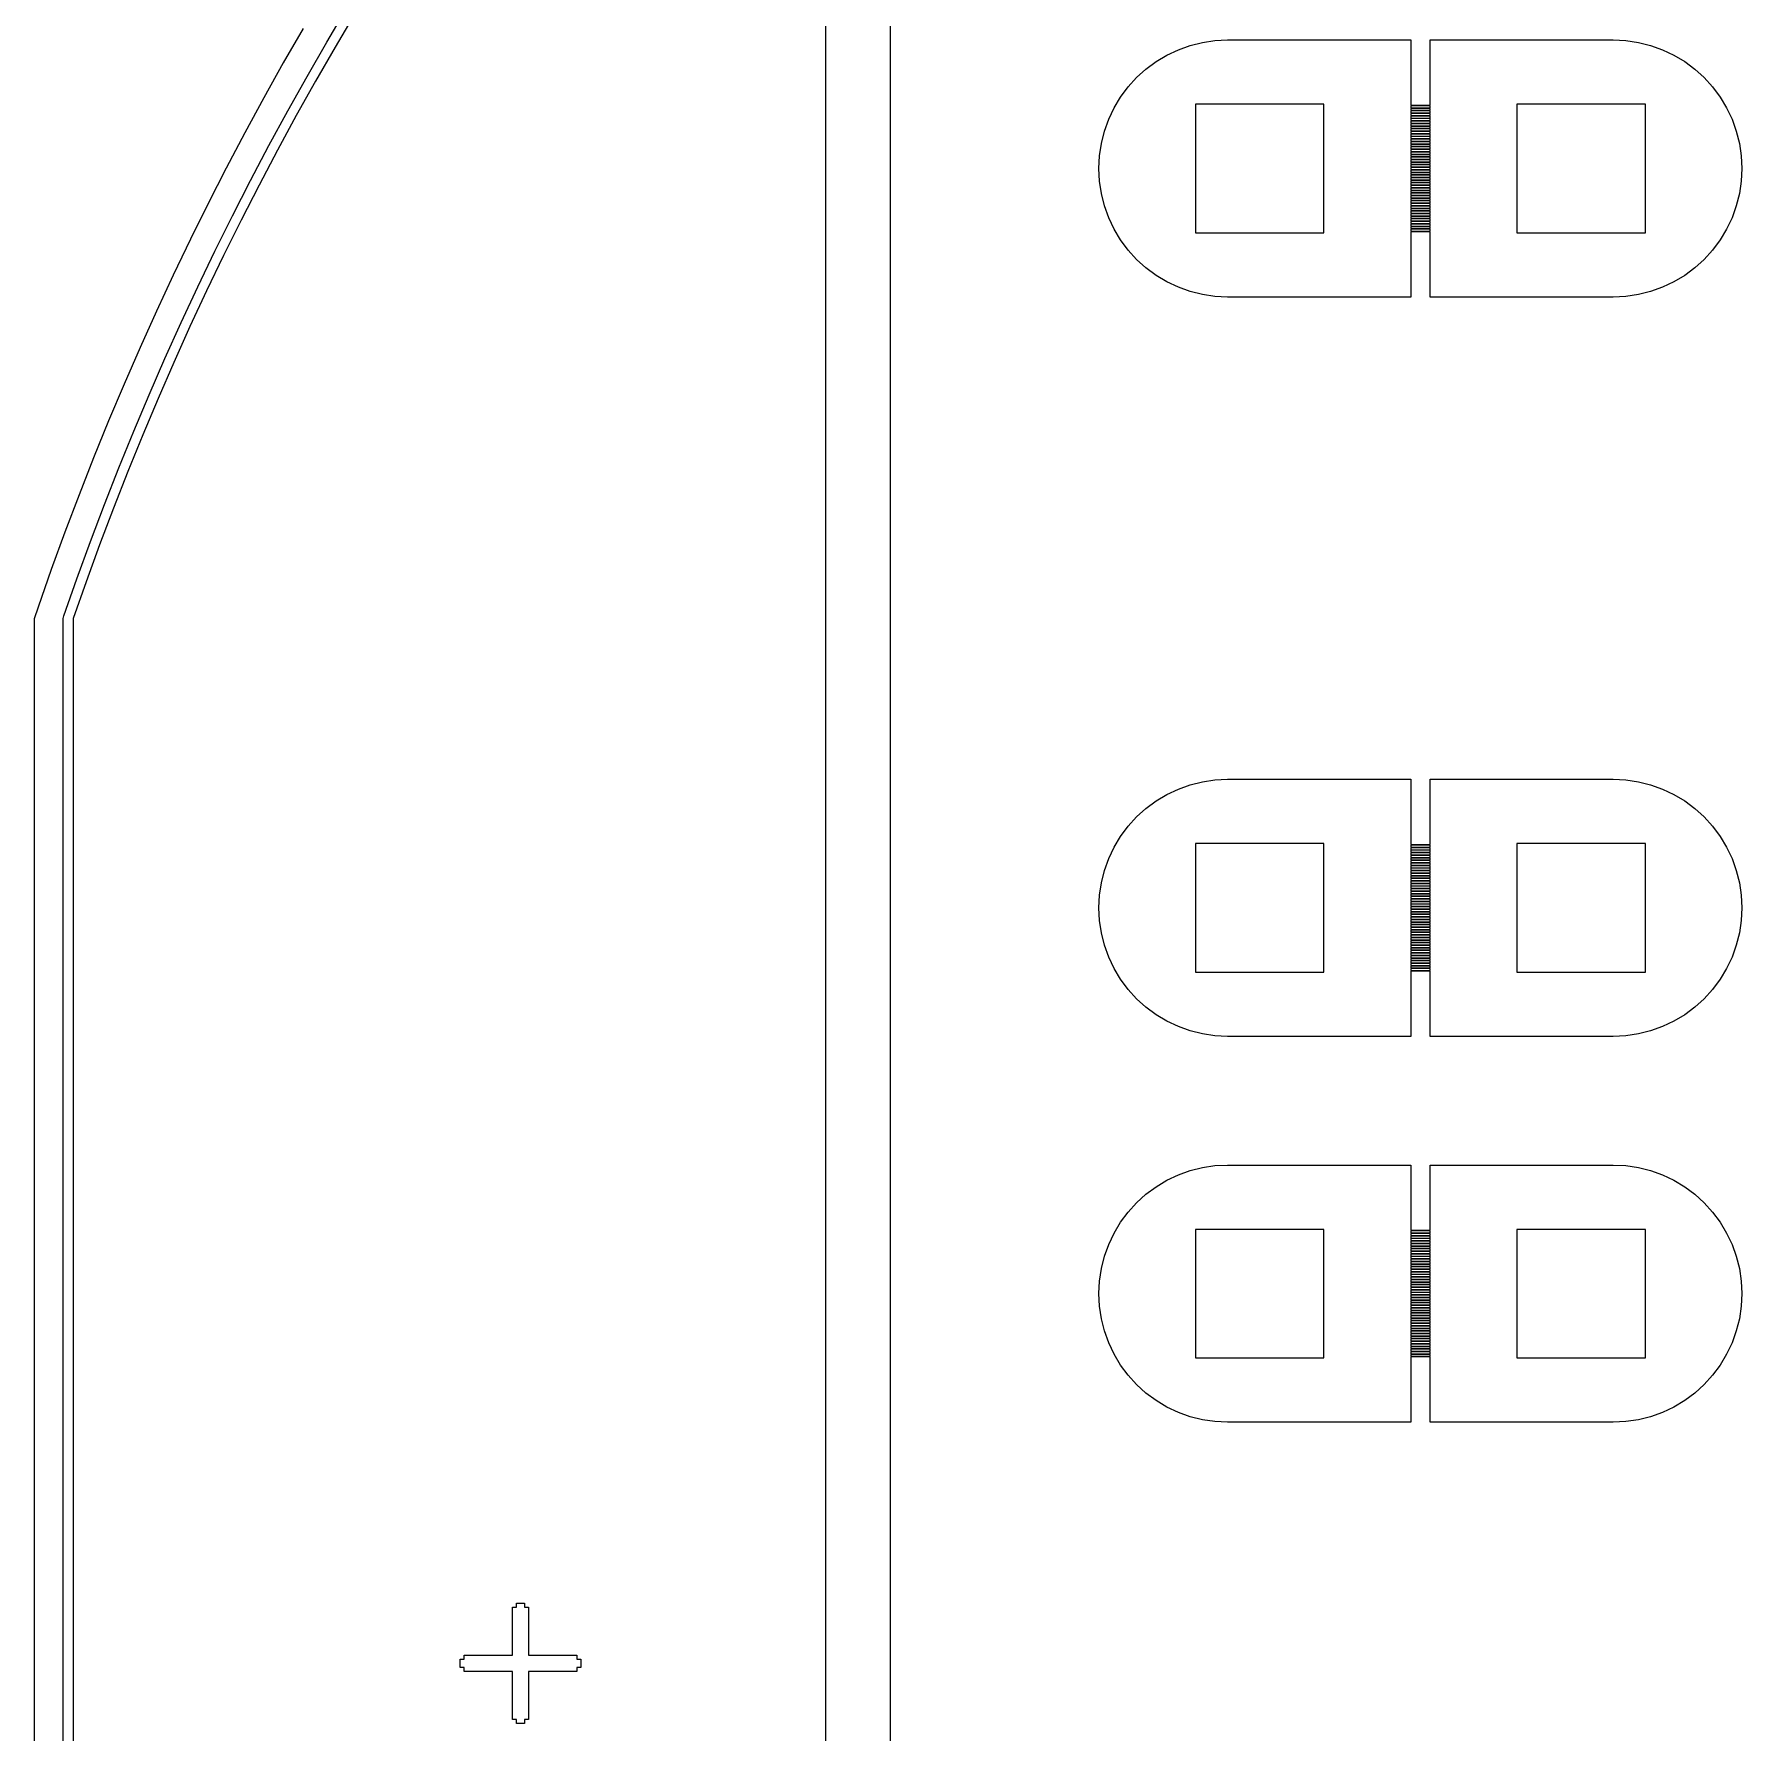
# Model space of a CAD drawing. Extents: x -16 to 83, y -18 to 83.
# Drawn here: x -15.56 to 11, y 31.17 to 57.59 of the extents above; entities that cross this region are included whole.
import ezdxf

# ---------------------------------------------------------------- set-up
doc = ezdxf.new("R2010")
doc.units = 0

msp = doc.modelspace()

# ---------------------------------------------------------------- linework, layer by layer
for p, q in [((-3.25, -2.75), (-3.25, 67.25)), ((-2.25, 66.75), (-2.25, -2.25)), ((-11.0134, 57.4647), (-10.7008, 57.9937)), ((-10.5721, 57.9166), (-10.8838, 57.3891)), ((-11.3806, 57.6787), (-11.6894, 57.1414)), ((-11.3196, 56.9319), (-11.0134, 57.4647)), ((-10.8838, 57.3891), (-11.1891, 56.8579)), ((2.23463, 57.3477), (2.41943, 57.4139)), ((2.41943, 57.4139), (2.60983, 57.4616)), ((2.60983, 57.4616), (2.80397, 57.4904)), ((2.80397, 57.4904), (3, 57.5)), ((3, 57.5), (5.85001, 57.5)), ((5.85001, 57.5), (5.85001, 56.485)), ((6.14999, 56.485), (6.14999, 57.5)), ((6.14999, 57.5), (9, 57.5)), ((9, 57.5), (9.19603, 57.4904)), ((9.19603, 57.4904), (9.39017, 57.4616)), ((9.39017, 57.4616), (9.58057, 57.4139)), ((9.58057, 57.4139), (9.76537, 57.3477)), ((-11.6894, 57.1414), (-11.9915, 56.6003)), ((1.73122, 57.046), (1.88887, 57.1629)), ((1.88887, 57.1629), (2.05722, 57.2638)), ((2.05722, 57.2638), (2.23463, 57.3477)), ((9.76537, 57.3477), (9.94278, 57.2638)), ((9.94278, 57.2638), (10.1111, 57.1629)), ((10.1111, 57.1629), (10.2688, 57.046)), ((-11.6192, 56.3953), (-11.3196, 56.9319)), ((-11.1891, 56.8579), (-11.4878, 56.323)), ((1.45398, 56.7688), (1.5858, 56.9142)), ((1.5858, 56.9142), (1.73122, 57.046)), ((10.2688, 57.046), (10.4142, 56.9142)), ((10.4142, 56.9142), (10.546, 56.7688)), ((-11.9915, 56.6003), (-12.287, 56.0555)), ((1.23616, 56.4428), (1.33707, 56.6111)), ((1.33707, 56.6111), (1.45398, 56.7688)), ((10.546, 56.7688), (10.6629, 56.6111)), ((10.6629, 56.6111), (10.7638, 56.4428)), ((-11.9122, 55.8552), (-11.6192, 56.3953)), ((-11.4878, 56.323), (-11.7799, 55.7845)), ((1.15225, 56.2654), (1.23616, 56.4428)), ((4.5, 56.5), (2.5, 56.5)), ((2.5, 56.5), (2.5, 54.5)), ((4.5, 54.5), (4.5, 56.5)), ((5.85001, 56.485), (6.14999, 56.485)), ((6.14999, 56.475), (5.85001, 56.475)), ((5.85001, 56.475), (5.85001, 56.445)), ((5.85001, 56.445), (6.14999, 56.445)), ((6.14999, 56.435), (5.85001, 56.435)), ((5.85001, 56.435), (5.85001, 56.405)), ((5.85001, 56.405), (6.14999, 56.405)), ((6.14999, 56.395), (5.85001, 56.395)), ((5.85001, 56.395), (5.85001, 56.365)), ((5.85001, 56.365), (6.14999, 56.365)), ((6.14999, 56.355), (5.85001, 56.355)), ((5.85001, 56.355), (5.85001, 56.325)), ((5.85001, 56.325), (6.14999, 56.325)), ((6.14999, 56.445), (6.14999, 56.475)), ((6.14999, 56.405), (6.14999, 56.435)), ((6.14999, 56.365), (6.14999, 56.395)), ((6.14999, 56.325), (6.14999, 56.355)), ((9.5, 56.5), (7.5, 56.5)), ((7.5, 56.5), (7.5, 54.5)), ((9.5, 54.5), (9.5, 56.5)), ((10.7638, 56.4428), (10.8477, 56.2654)), ((-12.287, 56.0555), (-12.5758, 55.5072)), ((1.03844, 55.8902), (1.08612, 56.0806)), ((1.08612, 56.0806), (1.15225, 56.2654)), ((6.14999, 56.315), (5.85001, 56.315)), ((5.85001, 56.315), (5.85001, 56.285)), ((5.85001, 56.285), (6.14999, 56.285)), ((6.14999, 56.275), (5.85001, 56.275)), ((5.85001, 56.275), (5.85001, 56.245)), ((5.85001, 56.245), (6.14999, 56.245)), ((6.14999, 56.235), (5.85001, 56.235)), ((5.85001, 56.235), (5.85001, 56.205)), ((5.85001, 56.205), (6.14999, 56.205)), ((6.14999, 56.195), (5.85001, 56.195)), ((5.85001, 56.195), (5.85001, 56.165)), ((5.85001, 56.165), (6.14999, 56.165)), ((6.14999, 56.155), (5.85001, 56.155)), ((5.85001, 56.155), (5.85001, 56.125)), ((5.85001, 56.125), (6.14999, 56.125)), ((6.14999, 56.115), (5.85001, 56.115)), ((5.85001, 56.115), (5.85001, 56.085)), ((5.85001, 56.085), (6.14999, 56.085)), ((6.14999, 56.075), (5.85001, 56.075)), ((5.85001, 56.075), (5.85001, 56.045)), ((6.14999, 56.285), (6.14999, 56.315)), ((6.14999, 56.245), (6.14999, 56.275)), ((6.14999, 56.205), (6.14999, 56.235)), ((6.14999, 56.165), (6.14999, 56.195)), ((6.14999, 56.125), (6.14999, 56.155)), ((6.14999, 56.085), (6.14999, 56.115)), ((6.14999, 56.045), (6.14999, 56.075)), ((10.8477, 56.2654), (10.9139, 56.0806)), ((10.9139, 56.0806), (10.9616, 55.8902)), ((-12.1985, 55.3115), (-11.9122, 55.8552)), ((1.00964, 55.696), (1.03844, 55.8902)), ((5.85001, 56.045), (6.14999, 56.045)), ((6.14999, 56.035), (5.85001, 56.035)), ((5.85001, 56.035), (5.85001, 56.005)), ((5.85001, 56.005), (6.14999, 56.005)), ((6.14999, 55.995), (5.85001, 55.995)), ((5.85001, 55.995), (5.85001, 55.965)), ((5.85001, 55.965), (6.14999, 55.965)), ((6.14999, 55.955), (5.85001, 55.955)), ((5.85001, 55.955), (5.85001, 55.925)), ((5.85001, 55.925), (6.14999, 55.925)), ((6.14999, 55.915), (5.85001, 55.915)), ((5.85001, 55.915), (5.85001, 55.885)), ((5.85001, 55.885), (6.14999, 55.885)), ((6.14999, 55.875), (5.85001, 55.875)), ((5.85001, 55.875), (5.85001, 55.845)), ((5.85001, 55.845), (6.14999, 55.845)), ((6.14999, 55.835), (5.85001, 55.835)), ((5.85001, 55.835), (5.85001, 55.805)), ((5.85001, 55.805), (6.14999, 55.805)), ((6.14999, 55.795), (5.85001, 55.795)), ((5.85001, 55.795), (5.85001, 55.765)), ((6.14999, 56.005), (6.14999, 56.035)), ((6.14999, 55.965), (6.14999, 55.995)), ((6.14999, 55.925), (6.14999, 55.955)), ((6.14999, 55.885), (6.14999, 55.915)), ((6.14999, 55.845), (6.14999, 55.875)), ((6.14999, 55.805), (6.14999, 55.835)), ((6.14999, 55.765), (6.14999, 55.795)), ((10.9616, 55.8902), (10.9904, 55.696)), ((-11.7799, 55.7845), (-12.0654, 55.2424)), ((1, 55.5), (1.00964, 55.696)), ((5.85001, 55.765), (6.14999, 55.765)), ((6.14999, 55.755), (5.85001, 55.755)), ((5.85001, 55.755), (5.85001, 55.725)), ((5.85001, 55.725), (6.14999, 55.725)), ((6.14999, 55.715), (5.85001, 55.715)), ((5.85001, 55.715), (5.85001, 55.685)), ((5.85001, 55.685), (6.14999, 55.685)), ((6.14999, 55.675), (5.85001, 55.675)), ((5.85001, 55.675), (5.85001, 55.645)), ((5.85001, 55.645), (6.14999, 55.645)), ((6.14999, 55.635), (5.85001, 55.635)), ((5.85001, 55.635), (5.85001, 55.605)), ((5.85001, 55.605), (6.14999, 55.605)), ((6.14999, 55.595), (5.85001, 55.595)), ((5.85001, 55.595), (5.85001, 55.565)), ((5.85001, 55.565), (6.14999, 55.565)), ((6.14999, 55.555), (5.85001, 55.555)), ((5.85001, 55.555), (5.85001, 55.525)), ((5.85001, 55.525), (6.14999, 55.525)), ((6.14999, 55.725), (6.14999, 55.755)), ((6.14999, 55.685), (6.14999, 55.715)), ((6.14999, 55.645), (6.14999, 55.675)), ((6.14999, 55.605), (6.14999, 55.635)), ((6.14999, 55.565), (6.14999, 55.595)), ((6.14999, 55.525), (6.14999, 55.555)), ((10.9904, 55.696), (11, 55.5)), ((-12.5758, 55.5072), (-12.8578, 54.9554)), ((-12.4782, 54.7643), (-12.1985, 55.3115)), ((1.00964, 55.304), (1, 55.5)), ((1.03844, 55.1098), (1.00964, 55.304)), ((6.14999, 55.515), (5.85001, 55.515)), ((5.85001, 55.515), (5.85001, 55.485)), ((5.85001, 55.485), (6.14999, 55.485)), ((6.14999, 55.475), (5.85001, 55.475)), ((5.85001, 55.475), (5.85001, 55.445)), ((5.85001, 55.445), (6.14999, 55.445)), ((6.14999, 55.435), (5.85001, 55.435)), ((5.85001, 55.435), (5.85001, 55.405)), ((5.85001, 55.405), (6.14999, 55.405)), ((6.14999, 55.395), (5.85001, 55.395)), ((5.85001, 55.395), (5.85001, 55.365)), ((5.85001, 55.365), (6.14999, 55.365)), ((6.14999, 55.355), (5.85001, 55.355)), ((5.85001, 55.355), (5.85001, 55.325)), ((5.85001, 55.325), (6.14999, 55.325)), ((6.14999, 55.315), (5.85001, 55.315)), ((5.85001, 55.315), (5.85001, 55.285)), ((5.85001, 55.285), (6.14999, 55.285)), ((6.14999, 55.275), (5.85001, 55.275)), ((5.85001, 55.275), (5.85001, 55.245)), ((6.14999, 55.485), (6.14999, 55.515)), ((6.14999, 55.445), (6.14999, 55.475)), ((6.14999, 55.405), (6.14999, 55.435)), ((6.14999, 55.365), (6.14999, 55.395)), ((6.14999, 55.325), (6.14999, 55.355)), ((6.14999, 55.285), (6.14999, 55.315)), ((6.14999, 55.245), (6.14999, 55.275)), ((10.9904, 55.304), (10.9616, 55.1098)), ((11, 55.5), (10.9904, 55.304)), ((-12.0654, 55.2424), (-12.3442, 54.6968)), ((1.08612, 54.9194), (1.03844, 55.1098)), ((5.85001, 55.245), (6.14999, 55.245)), ((6.14999, 55.235), (5.85001, 55.235)), ((5.85001, 55.235), (5.85001, 55.205)), ((5.85001, 55.205), (6.14999, 55.205)), ((6.14999, 55.195), (5.85001, 55.195)), ((5.85001, 55.195), (5.85001, 55.165)), ((5.85001, 55.165), (6.14999, 55.165)), ((6.14999, 55.155), (5.85001, 55.155)), ((5.85001, 55.155), (5.85001, 55.125)), ((5.85001, 55.125), (6.14999, 55.125)), ((6.14999, 55.115), (5.85001, 55.115)), ((5.85001, 55.115), (5.85001, 55.085)), ((5.85001, 55.085), (6.14999, 55.085)), ((6.14999, 55.075), (5.85001, 55.075)), ((5.85001, 55.075), (5.85001, 55.045)), ((5.85001, 55.045), (6.14999, 55.045)), ((6.14999, 55.035), (5.85001, 55.035)), ((5.85001, 55.035), (5.85001, 55.005)), ((5.85001, 55.005), (6.14999, 55.005)), ((6.14999, 54.995), (5.85001, 54.995)), ((5.85001, 54.995), (5.85001, 54.965)), ((6.14999, 55.205), (6.14999, 55.235)), ((6.14999, 55.165), (6.14999, 55.195)), ((6.14999, 55.125), (6.14999, 55.155)), ((6.14999, 55.085), (6.14999, 55.115)), ((6.14999, 55.045), (6.14999, 55.075)), ((6.14999, 55.005), (6.14999, 55.035)), ((6.14999, 54.965), (6.14999, 54.995)), ((10.9616, 55.1098), (10.9139, 54.9194)), ((-12.8578, 54.9554), (-13.1331, 54.4001)), ((-12.7511, 54.2137), (-12.4782, 54.7643)), ((1.15225, 54.7346), (1.08612, 54.9194)), ((1.23616, 54.5572), (1.15225, 54.7346)), ((5.85001, 54.965), (6.14999, 54.965)), ((6.14999, 54.955), (5.85001, 54.955)), ((5.85001, 54.955), (5.85001, 54.925)), ((5.85001, 54.925), (6.14999, 54.925)), ((6.14999, 54.915), (5.85001, 54.915)), ((5.85001, 54.915), (5.85001, 54.885)), ((5.85001, 54.885), (6.14999, 54.885)), ((6.14999, 54.875), (5.85001, 54.875)), ((5.85001, 54.875), (5.85001, 54.845)), ((5.85001, 54.845), (6.14999, 54.845)), ((6.14999, 54.835), (5.85001, 54.835)), ((5.85001, 54.835), (5.85001, 54.805)), ((5.85001, 54.805), (6.14999, 54.805)), ((6.14999, 54.795), (5.85001, 54.795)), ((5.85001, 54.795), (5.85001, 54.765)), ((5.85001, 54.765), (6.14999, 54.765)), ((6.14999, 54.755), (5.85001, 54.755)), ((5.85001, 54.755), (5.85001, 54.725)), ((5.85001, 54.725), (6.14999, 54.725)), ((6.14999, 54.925), (6.14999, 54.955)), ((6.14999, 54.885), (6.14999, 54.915)), ((6.14999, 54.845), (6.14999, 54.875)), ((6.14999, 54.805), (6.14999, 54.835)), ((6.14999, 54.765), (6.14999, 54.795)), ((6.14999, 54.725), (6.14999, 54.755)), ((10.8477, 54.7346), (10.7638, 54.5572)), ((10.9139, 54.9194), (10.8477, 54.7346)), ((-12.3442, 54.6968), (-12.6163, 54.1479)), ((1.33707, 54.3889), (1.23616, 54.5572)), ((2.5, 54.5), (4.5, 54.5)), ((6.14999, 54.715), (5.85001, 54.715)), ((5.85001, 54.715), (5.85001, 54.685)), ((5.85001, 54.685), (6.14999, 54.685)), ((6.14999, 54.675), (5.85001, 54.675)), ((5.85001, 54.675), (5.85001, 54.645)), ((5.85001, 54.645), (6.14999, 54.645)), ((6.14999, 54.635), (5.85001, 54.635)), ((5.85001, 54.635), (5.85001, 54.605)), ((5.85001, 54.605), (6.14999, 54.605)), ((6.14999, 54.595), (5.85001, 54.595)), ((5.85001, 54.595), (5.85001, 54.565)), ((5.85001, 54.565), (6.14999, 54.565)), ((6.14999, 54.555), (5.85001, 54.555)), ((5.85001, 54.555), (5.85001, 54.525)), ((5.85001, 54.525), (6.14999, 54.525)), ((6.14999, 54.515), (5.85001, 54.515)), ((5.85001, 54.515), (5.85001, 53.5)), ((6.14999, 54.685), (6.14999, 54.715)), ((6.14999, 54.645), (6.14999, 54.675)), ((6.14999, 54.605), (6.14999, 54.635)), ((6.14999, 54.565), (6.14999, 54.595)), ((6.14999, 54.525), (6.14999, 54.555)), ((6.14999, 53.5), (6.14999, 54.515)), ((7.5, 54.5), (9.5, 54.5)), ((10.7638, 54.5572), (10.6629, 54.3889)), ((-13.1331, 54.4001), (-13.4015, 53.8415)), ((-13.0173, 53.6598), (-12.7511, 54.2137)), ((1.45398, 54.2312), (1.33707, 54.3889)), ((1.5858, 54.0858), (1.45398, 54.2312)), ((10.546, 54.2312), (10.4142, 54.0858)), ((10.6629, 54.3889), (10.546, 54.2312)), ((-12.6163, 54.1479), (-12.8817, 53.5957)), ((1.73122, 53.954), (1.5858, 54.0858)), ((1.88887, 53.8371), (1.73122, 53.954)), ((10.2688, 53.954), (10.1111, 53.8371)), ((10.4142, 54.0858), (10.2688, 53.954)), ((-13.4015, 53.8415), (-13.663, 53.2797)), ((-13.2766, 53.1027), (-13.0173, 53.6598)), ((2.05722, 53.7362), (1.88887, 53.8371)), ((2.23463, 53.6523), (2.05722, 53.7362)), ((9.94278, 53.7362), (9.76537, 53.6523)), ((10.1111, 53.8371), (9.94278, 53.7362)), ((-12.8817, 53.5957), (-13.1402, 53.0402)), ((2.41943, 53.5861), (2.23463, 53.6523)), ((2.60983, 53.5384), (2.41943, 53.5861)), ((2.80397, 53.5096), (2.60983, 53.5384)), ((3, 53.5), (2.80397, 53.5096)), ((5.85001, 53.5), (3, 53.5)), ((9, 53.5), (6.14999, 53.5)), ((9.19603, 53.5096), (9, 53.5)), ((9.39017, 53.5384), (9.19603, 53.5096)), ((9.58057, 53.5861), (9.39017, 53.5384)), ((9.76537, 53.6523), (9.58057, 53.5861)), ((-13.663, 53.2797), (-13.9176, 52.7147)), ((-13.5291, 52.5424), (-13.2766, 53.1027)), ((-13.1402, 53.0402), (-13.3919, 52.4817)), ((-13.9176, 52.7147), (-14.1652, 52.1466)), ((-13.7746, 51.9791), (-13.5291, 52.5424)), ((-13.3919, 52.4817), (-13.6367, 51.92)), ((-14.1652, 52.1466), (-14.4059, 51.5755)), ((-14.0133, 51.4129), (-13.7746, 51.9791)), ((-13.6367, 51.92), (-13.8747, 51.3555)), ((-14.4059, 51.5755), (-14.6396, 51.0015)), ((-14.2449, 50.8437), (-14.0133, 51.4129)), ((-13.8747, 51.3555), (-14.1057, 50.788)), ((-14.6396, 51.0015), (-14.8661, 50.4247)), ((-14.4696, 50.2717), (-14.2449, 50.8437)), ((-14.1057, 50.788), (-14.3297, 50.2178)), ((-14.8661, 50.4247), (-15.0856, 49.8451)), ((-14.6872, 49.6971), (-14.4696, 50.2717)), ((-14.3297, 50.2178), (-14.5466, 49.6448)), ((-15.0856, 49.8451), (-15.298, 49.2629)), ((-14.8978, 49.1198), (-14.6872, 49.6971)), ((-14.5466, 49.6448), (-14.7566, 49.0692)), ((-15.298, 49.2629), (-15.5032, 48.6782)), ((-15.1013, 48.5399), (-14.8978, 49.1198)), ((-14.7566, 49.0692), (-14.9564, 48.4998)), ((-15.5032, 48.6782), (-15.5641, 48.4975)), ((-15.5641, 48.4975), (-15.5641, 16.0025)), ((-15.115, 48.4992), (-15.1013, 48.5399)), ((-15.115, 16.0008), (-15.115, 48.4992)), ((-14.9564, 48.4998), (-14.9564, 16.0002)), ((2.41943, 45.9139), (2.60983, 45.9616)), ((2.60983, 45.9616), (2.80397, 45.9904)), ((2.80397, 45.9904), (3, 46)), ((3, 46), (5.85001, 46)), ((5.85001, 46), (5.85001, 44.985)), ((6.14999, 44.985), (6.14999, 46)), ((6.14999, 46), (9, 46)), ((9, 46), (9.19603, 45.9904)), ((9.19603, 45.9904), (9.39017, 45.9616)), ((9.39017, 45.9616), (9.58057, 45.9139)), ((1.88887, 45.6629), (2.05722, 45.7638)), ((2.05722, 45.7638), (2.23463, 45.8477)), ((2.23463, 45.8477), (2.41943, 45.9139)), ((9.58057, 45.9139), (9.76537, 45.8477)), ((9.76537, 45.8477), (9.94278, 45.7638)), ((9.94278, 45.7638), (10.1111, 45.6629)), ((1.5858, 45.4142), (1.73122, 45.546)), ((1.73122, 45.546), (1.88887, 45.6629)), ((10.1111, 45.6629), (10.2688, 45.546)), ((10.2688, 45.546), (10.4142, 45.4142)), ((1.33707, 45.1111), (1.45398, 45.2688)), ((1.45398, 45.2688), (1.5858, 45.4142)), ((10.4142, 45.4142), (10.546, 45.2688)), ((10.546, 45.2688), (10.6629, 45.1111)), ((1.15225, 44.7654), (1.23616, 44.9428)), ((1.23616, 44.9428), (1.33707, 45.1111)), ((4.5, 45), (2.5, 45)), ((2.5, 45), (2.5, 43)), ((4.5, 43), (4.5, 45)), ((5.85001, 44.985), (6.14999, 44.985)), ((6.14999, 44.975), (5.85001, 44.975)), ((5.85001, 44.975), (5.85001, 44.945)), ((5.85001, 44.945), (6.14999, 44.945)), ((6.14999, 44.935), (5.85001, 44.935)), ((5.85001, 44.935), (5.85001, 44.905)), ((5.85001, 44.905), (6.14999, 44.905)), ((6.14999, 44.895), (5.85001, 44.895)), ((5.85001, 44.895), (5.85001, 44.865)), ((6.14999, 44.945), (6.14999, 44.975)), ((6.14999, 44.905), (6.14999, 44.935)), ((6.14999, 44.865), (6.14999, 44.895)), ((9.5, 45), (7.5, 45)), ((7.5, 45), (7.5, 43)), ((9.5, 43), (9.5, 45)), ((10.6629, 45.1111), (10.7638, 44.9428)), ((10.7638, 44.9428), (10.8477, 44.7654)), ((1.08612, 44.5806), (1.15225, 44.7654)), ((5.85001, 44.865), (6.14999, 44.865)), ((6.14999, 44.855), (5.85001, 44.855)), ((5.85001, 44.855), (5.85001, 44.825)), ((5.85001, 44.825), (6.14999, 44.825)), ((6.14999, 44.815), (5.85001, 44.815)), ((5.85001, 44.815), (5.85001, 44.785)), ((5.85001, 44.785), (6.14999, 44.785)), ((6.14999, 44.775), (5.85001, 44.775)), ((5.85001, 44.775), (5.85001, 44.745)), ((5.85001, 44.745), (6.14999, 44.745)), ((6.14999, 44.735), (5.85001, 44.735)), ((5.85001, 44.735), (5.85001, 44.705)), ((5.85001, 44.705), (6.14999, 44.705)), ((6.14999, 44.695), (5.85001, 44.695)), ((5.85001, 44.695), (5.85001, 44.665)), ((5.85001, 44.665), (6.14999, 44.665)), ((6.14999, 44.655), (5.85001, 44.655)), ((5.85001, 44.655), (5.85001, 44.625)), ((6.14999, 44.825), (6.14999, 44.855)), ((6.14999, 44.785), (6.14999, 44.815)), ((6.14999, 44.745), (6.14999, 44.775)), ((6.14999, 44.705), (6.14999, 44.735)), ((6.14999, 44.665), (6.14999, 44.695)), ((6.14999, 44.625), (6.14999, 44.655)), ((10.8477, 44.7654), (10.9139, 44.5806)), ((1.00964, 44.196), (1.03844, 44.3902)), ((1.03844, 44.3902), (1.08612, 44.5806)), ((5.85001, 44.625), (6.14999, 44.625)), ((6.14999, 44.615), (5.85001, 44.615)), ((5.85001, 44.615), (5.85001, 44.585)), ((5.85001, 44.585), (6.14999, 44.585)), ((6.14999, 44.575), (5.85001, 44.575)), ((5.85001, 44.575), (5.85001, 44.545)), ((5.85001, 44.545), (6.14999, 44.545)), ((6.14999, 44.535), (5.85001, 44.535)), ((5.85001, 44.535), (5.85001, 44.505)), ((5.85001, 44.505), (6.14999, 44.505)), ((6.14999, 44.495), (5.85001, 44.495)), ((5.85001, 44.495), (5.85001, 44.465)), ((5.85001, 44.465), (6.14999, 44.465)), ((6.14999, 44.455), (5.85001, 44.455)), ((5.85001, 44.455), (5.85001, 44.425)), ((5.85001, 44.425), (6.14999, 44.425)), ((6.14999, 44.415), (5.85001, 44.415)), ((5.85001, 44.415), (5.85001, 44.385)), ((5.85001, 44.385), (6.14999, 44.385)), ((6.14999, 44.375), (5.85001, 44.375)), ((5.85001, 44.375), (5.85001, 44.345)), ((6.14999, 44.585), (6.14999, 44.615)), ((6.14999, 44.545), (6.14999, 44.575)), ((6.14999, 44.505), (6.14999, 44.535)), ((6.14999, 44.465), (6.14999, 44.495)), ((6.14999, 44.425), (6.14999, 44.455)), ((6.14999, 44.385), (6.14999, 44.415)), ((6.14999, 44.345), (6.14999, 44.375)), ((10.9139, 44.5806), (10.9616, 44.3902)), ((10.9616, 44.3902), (10.9904, 44.196)), ((1, 44), (1.00964, 44.196)), ((5.85001, 44.345), (6.14999, 44.345)), ((6.14999, 44.335), (5.85001, 44.335)), ((5.85001, 44.335), (5.85001, 44.305)), ((5.85001, 44.305), (6.14999, 44.305)), ((6.14999, 44.295), (5.85001, 44.295)), ((5.85001, 44.295), (5.85001, 44.265)), ((5.85001, 44.265), (6.14999, 44.265)), ((6.14999, 44.255), (5.85001, 44.255)), ((5.85001, 44.255), (5.85001, 44.225)), ((5.85001, 44.225), (6.14999, 44.225)), ((6.14999, 44.215), (5.85001, 44.215)), ((5.85001, 44.215), (5.85001, 44.185)), ((5.85001, 44.185), (6.14999, 44.185)), ((6.14999, 44.175), (5.85001, 44.175)), ((5.85001, 44.175), (5.85001, 44.145)), ((5.85001, 44.145), (6.14999, 44.145)), ((6.14999, 44.135), (5.85001, 44.135)), ((5.85001, 44.135), (5.85001, 44.105)), ((5.85001, 44.105), (6.14999, 44.105)), ((6.14999, 44.305), (6.14999, 44.335)), ((6.14999, 44.265), (6.14999, 44.295)), ((6.14999, 44.225), (6.14999, 44.255)), ((6.14999, 44.185), (6.14999, 44.215)), ((6.14999, 44.145), (6.14999, 44.175)), ((6.14999, 44.105), (6.14999, 44.135)), ((10.9904, 44.196), (11, 44)), ((1.00964, 43.804), (1, 44)), ((6.14999, 44.095), (5.85001, 44.095)), ((5.85001, 44.095), (5.85001, 44.065)), ((5.85001, 44.065), (6.14999, 44.065)), ((6.14999, 44.055), (5.85001, 44.055)), ((5.85001, 44.055), (5.85001, 44.025)), ((5.85001, 44.025), (6.14999, 44.025)), ((6.14999, 44.015), (5.85001, 44.015)), ((5.85001, 44.015), (5.85001, 43.985)), ((5.85001, 43.985), (6.14999, 43.985)), ((6.14999, 43.975), (5.85001, 43.975)), ((5.85001, 43.975), (5.85001, 43.945)), ((5.85001, 43.945), (6.14999, 43.945)), ((6.14999, 43.935), (5.85001, 43.935)), ((5.85001, 43.935), (5.85001, 43.905)), ((5.85001, 43.905), (6.14999, 43.905)), ((6.14999, 43.895), (5.85001, 43.895)), ((5.85001, 43.895), (5.85001, 43.865)), ((5.85001, 43.865), (6.14999, 43.865)), ((6.14999, 43.855), (5.85001, 43.855)), ((5.85001, 43.855), (5.85001, 43.825)), ((6.14999, 44.065), (6.14999, 44.095)), ((6.14999, 44.025), (6.14999, 44.055)), ((6.14999, 43.985), (6.14999, 44.015)), ((6.14999, 43.945), (6.14999, 43.975)), ((6.14999, 43.905), (6.14999, 43.935)), ((6.14999, 43.865), (6.14999, 43.895)), ((6.14999, 43.825), (6.14999, 43.855)), ((11, 44), (10.9904, 43.804)), ((1.03844, 43.6098), (1.00964, 43.804)), ((1.08612, 43.4194), (1.03844, 43.6098)), ((5.85001, 43.825), (6.14999, 43.825)), ((6.14999, 43.815), (5.85001, 43.815)), ((5.85001, 43.815), (5.85001, 43.785)), ((5.85001, 43.785), (6.14999, 43.785)), ((6.14999, 43.775), (5.85001, 43.775)), ((5.85001, 43.775), (5.85001, 43.745)), ((5.85001, 43.745), (6.14999, 43.745)), ((6.14999, 43.735), (5.85001, 43.735)), ((5.85001, 43.735), (5.85001, 43.705)), ((5.85001, 43.705), (6.14999, 43.705)), ((6.14999, 43.695), (5.85001, 43.695)), ((5.85001, 43.695), (5.85001, 43.665)), ((5.85001, 43.665), (6.14999, 43.665)), ((6.14999, 43.655), (5.85001, 43.655)), ((5.85001, 43.655), (5.85001, 43.625)), ((5.85001, 43.625), (6.14999, 43.625)), ((6.14999, 43.615), (5.85001, 43.615)), ((5.85001, 43.615), (5.85001, 43.585)), ((5.85001, 43.585), (6.14999, 43.585)), ((6.14999, 43.575), (5.85001, 43.575)), ((5.85001, 43.575), (5.85001, 43.545)), ((6.14999, 43.785), (6.14999, 43.815)), ((6.14999, 43.745), (6.14999, 43.775)), ((6.14999, 43.705), (6.14999, 43.735)), ((6.14999, 43.665), (6.14999, 43.695)), ((6.14999, 43.625), (6.14999, 43.655)), ((6.14999, 43.585), (6.14999, 43.615)), ((6.14999, 43.545), (6.14999, 43.575)), ((10.9616, 43.6098), (10.9139, 43.4194)), ((10.9904, 43.804), (10.9616, 43.6098)), ((1.15225, 43.2346), (1.08612, 43.4194)), ((5.85001, 43.545), (6.14999, 43.545)), ((6.14999, 43.535), (5.85001, 43.535)), ((5.85001, 43.535), (5.85001, 43.505)), ((5.85001, 43.505), (6.14999, 43.505)), ((6.14999, 43.495), (5.85001, 43.495)), ((5.85001, 43.495), (5.85001, 43.465)), ((5.85001, 43.465), (6.14999, 43.465)), ((6.14999, 43.455), (5.85001, 43.455)), ((5.85001, 43.455), (5.85001, 43.425)), ((5.85001, 43.425), (6.14999, 43.425)), ((6.14999, 43.415), (5.85001, 43.415)), ((5.85001, 43.415), (5.85001, 43.385)), ((5.85001, 43.385), (6.14999, 43.385)), ((6.14999, 43.375), (5.85001, 43.375)), ((5.85001, 43.375), (5.85001, 43.345)), ((5.85001, 43.345), (6.14999, 43.345)), ((6.14999, 43.335), (5.85001, 43.335)), ((5.85001, 43.335), (5.85001, 43.305)), ((5.85001, 43.305), (6.14999, 43.305)), ((6.14999, 43.505), (6.14999, 43.535)), ((6.14999, 43.465), (6.14999, 43.495)), ((6.14999, 43.425), (6.14999, 43.455)), ((6.14999, 43.385), (6.14999, 43.415)), ((6.14999, 43.345), (6.14999, 43.375)), ((6.14999, 43.305), (6.14999, 43.335)), ((10.9139, 43.4194), (10.8477, 43.2346)), ((1.23616, 43.0572), (1.15225, 43.2346)), ((1.33707, 42.8889), (1.23616, 43.0572)), ((6.14999, 43.295), (5.85001, 43.295)), ((5.85001, 43.295), (5.85001, 43.265)), ((5.85001, 43.265), (6.14999, 43.265)), ((6.14999, 43.255), (5.85001, 43.255)), ((5.85001, 43.255), (5.85001, 43.225)), ((5.85001, 43.225), (6.14999, 43.225)), ((6.14999, 43.215), (5.85001, 43.215)), ((5.85001, 43.215), (5.85001, 43.185)), ((5.85001, 43.185), (6.14999, 43.185)), ((6.14999, 43.175), (5.85001, 43.175)), ((5.85001, 43.175), (5.85001, 43.145)), ((5.85001, 43.145), (6.14999, 43.145)), ((6.14999, 43.135), (5.85001, 43.135)), ((5.85001, 43.135), (5.85001, 43.105)), ((5.85001, 43.105), (6.14999, 43.105)), ((6.14999, 43.095), (5.85001, 43.095)), ((5.85001, 43.095), (5.85001, 43.065)), ((5.85001, 43.065), (6.14999, 43.065)), ((6.14999, 43.055), (5.85001, 43.055)), ((5.85001, 43.055), (5.85001, 43.025)), ((6.14999, 43.265), (6.14999, 43.295)), ((6.14999, 43.225), (6.14999, 43.255)), ((6.14999, 43.185), (6.14999, 43.215)), ((6.14999, 43.145), (6.14999, 43.175)), ((6.14999, 43.105), (6.14999, 43.135)), ((6.14999, 43.065), (6.14999, 43.095)), ((6.14999, 43.025), (6.14999, 43.055)), ((10.7638, 43.0572), (10.6629, 42.8889)), ((10.8477, 43.2346), (10.7638, 43.0572)), ((1.45398, 42.7312), (1.33707, 42.8889)), ((2.5, 43), (4.5, 43)), ((5.85001, 43.025), (6.14999, 43.025)), ((6.14999, 43.015), (5.85001, 43.015)), ((5.85001, 43.015), (5.85001, 42)), ((6.14999, 42), (6.14999, 43.015)), ((7.5, 43), (9.5, 43)), ((10.6629, 42.8889), (10.546, 42.7312)), ((1.5858, 42.5858), (1.45398, 42.7312)), ((1.73122, 42.454), (1.5858, 42.5858)), ((10.4142, 42.5858), (10.2688, 42.454)), ((10.546, 42.7312), (10.4142, 42.5858)), ((1.88887, 42.3371), (1.73122, 42.454)), ((2.05722, 42.2362), (1.88887, 42.3371)), ((10.1111, 42.3371), (9.94278, 42.2362)), ((10.2688, 42.454), (10.1111, 42.3371)), ((2.23463, 42.1523), (2.05722, 42.2362)), ((2.41943, 42.0861), (2.23463, 42.1523)), ((2.60983, 42.0384), (2.41943, 42.0861)), ((2.80397, 42.0096), (2.60983, 42.0384)), ((3, 42), (2.80397, 42.0096)), ((5.85001, 42), (3, 42)), ((9, 42), (6.14999, 42)), ((9.19603, 42.0096), (9, 42)), ((9.39017, 42.0384), (9.19603, 42.0096)), ((9.58057, 42.0861), (9.39017, 42.0384)), ((9.76537, 42.1523), (9.58057, 42.0861)), ((9.94278, 42.2362), (9.76537, 42.1523)), ((2.05722, 39.7638), (2.23463, 39.8477)), ((2.23463, 39.8477), (2.41943, 39.9139)), ((2.41943, 39.9139), (2.60983, 39.9616)), ((2.60983, 39.9616), (2.80397, 39.9904)), ((2.80397, 39.9904), (3, 40)), ((3, 40), (5.85001, 40)), ((5.85001, 40), (5.85001, 38.985)), ((6.14999, 38.985), (6.14999, 40)), ((6.14999, 40), (9, 40)), ((9, 40), (9.19603, 39.9904)), ((9.19603, 39.9904), (9.39017, 39.9616)), ((9.39017, 39.9616), (9.58057, 39.9139)), ((9.58057, 39.9139), (9.76537, 39.8477)), ((9.76537, 39.8477), (9.94278, 39.7638)), ((1.73122, 39.546), (1.88887, 39.6629)), ((1.88887, 39.6629), (2.05722, 39.7638)), ((9.94278, 39.7638), (10.1111, 39.6629)), ((10.1111, 39.6629), (10.2688, 39.546)), ((1.45398, 39.2688), (1.5858, 39.4142)), ((1.5858, 39.4142), (1.73122, 39.546)), ((10.2688, 39.546), (10.4142, 39.4142)), ((10.4142, 39.4142), (10.546, 39.2688)), ((1.23616, 38.9428), (1.33707, 39.1111)), ((1.33707, 39.1111), (1.45398, 39.2688)), ((10.546, 39.2688), (10.6629, 39.1111)), ((10.6629, 39.1111), (10.7638, 38.9428)), ((1.15225, 38.7654), (1.23616, 38.9428)), ((4.5, 39), (2.5, 39)), ((2.5, 39), (2.5, 37)), ((4.5, 37), (4.5, 39)), ((5.85001, 38.985), (6.14999, 38.985)), ((6.14999, 38.975), (5.85001, 38.975)), ((5.85001, 38.975), (5.85001, 38.945)), ((5.85001, 38.945), (6.14999, 38.945)), ((6.14999, 38.935), (5.85001, 38.935)), ((5.85001, 38.935), (5.85001, 38.905)), ((5.85001, 38.905), (6.14999, 38.905)), ((6.14999, 38.895), (5.85001, 38.895)), ((5.85001, 38.895), (5.85001, 38.865)), ((5.85001, 38.865), (6.14999, 38.865)), ((6.14999, 38.855), (5.85001, 38.855)), ((5.85001, 38.855), (5.85001, 38.825)), ((5.85001, 38.825), (6.14999, 38.825)), ((6.14999, 38.815), (5.85001, 38.815)), ((5.85001, 38.815), (5.85001, 38.785)), ((5.85001, 38.785), (6.14999, 38.785)), ((6.14999, 38.945), (6.14999, 38.975)), ((6.14999, 38.905), (6.14999, 38.935)), ((6.14999, 38.865), (6.14999, 38.895)), ((6.14999, 38.825), (6.14999, 38.855)), ((6.14999, 38.785), (6.14999, 38.815)), ((9.5, 39), (7.5, 39)), ((7.5, 39), (7.5, 37)), ((9.5, 37), (9.5, 39)), ((10.7638, 38.9428), (10.8477, 38.7654)), ((1.03844, 38.3902), (1.08612, 38.5806)), ((1.08612, 38.5806), (1.15225, 38.7654)), ((6.14999, 38.775), (5.85001, 38.775)), ((5.85001, 38.775), (5.85001, 38.745)), ((5.85001, 38.745), (6.14999, 38.745)), ((6.14999, 38.735), (5.85001, 38.735)), ((5.85001, 38.735), (5.85001, 38.705)), ((5.85001, 38.705), (6.14999, 38.705)), ((6.14999, 38.695), (5.85001, 38.695)), ((5.85001, 38.695), (5.85001, 38.665)), ((5.85001, 38.665), (6.14999, 38.665)), ((6.14999, 38.655), (5.85001, 38.655)), ((5.85001, 38.655), (5.85001, 38.625)), ((5.85001, 38.625), (6.14999, 38.625)), ((6.14999, 38.615), (5.85001, 38.615)), ((5.85001, 38.615), (5.85001, 38.585)), ((5.85001, 38.585), (6.14999, 38.585)), ((6.14999, 38.575), (5.85001, 38.575)), ((5.85001, 38.575), (5.85001, 38.545)), ((5.85001, 38.545), (6.14999, 38.545)), ((6.14999, 38.535), (5.85001, 38.535)), ((5.85001, 38.535), (5.85001, 38.505)), ((6.14999, 38.745), (6.14999, 38.775)), ((6.14999, 38.705), (6.14999, 38.735)), ((6.14999, 38.665), (6.14999, 38.695)), ((6.14999, 38.625), (6.14999, 38.655)), ((6.14999, 38.585), (6.14999, 38.615)), ((6.14999, 38.545), (6.14999, 38.575)), ((6.14999, 38.505), (6.14999, 38.535)), ((10.8477, 38.7654), (10.9139, 38.5806)), ((10.9139, 38.5806), (10.9616, 38.3902)), ((1.00964, 38.196), (1.03844, 38.3902)), ((5.85001, 38.505), (6.14999, 38.505)), ((6.14999, 38.495), (5.85001, 38.495)), ((5.85001, 38.495), (5.85001, 38.465)), ((5.85001, 38.465), (6.14999, 38.465)), ((6.14999, 38.455), (5.85001, 38.455)), ((5.85001, 38.455), (5.85001, 38.425)), ((5.85001, 38.425), (6.14999, 38.425)), ((6.14999, 38.415), (5.85001, 38.415)), ((5.85001, 38.415), (5.85001, 38.385)), ((5.85001, 38.385), (6.14999, 38.385)), ((6.14999, 38.375), (5.85001, 38.375)), ((5.85001, 38.375), (5.85001, 38.345)), ((5.85001, 38.345), (6.14999, 38.345)), ((6.14999, 38.335), (5.85001, 38.335)), ((5.85001, 38.335), (5.85001, 38.305)), ((5.85001, 38.305), (6.14999, 38.305)), ((6.14999, 38.295), (5.85001, 38.295)), ((5.85001, 38.295), (5.85001, 38.265)), ((5.85001, 38.265), (6.14999, 38.265)), ((6.14999, 38.255), (5.85001, 38.255)), ((5.85001, 38.255), (5.85001, 38.225)), ((6.14999, 38.465), (6.14999, 38.495)), ((6.14999, 38.425), (6.14999, 38.455)), ((6.14999, 38.385), (6.14999, 38.415)), ((6.14999, 38.345), (6.14999, 38.375)), ((6.14999, 38.305), (6.14999, 38.335)), ((6.14999, 38.265), (6.14999, 38.295)), ((6.14999, 38.225), (6.14999, 38.255)), ((10.9616, 38.3902), (10.9904, 38.196)), ((1, 38), (1.00964, 38.196)), ((1.00964, 37.804), (1, 38)), ((5.85001, 38.225), (6.14999, 38.225)), ((6.14999, 38.215), (5.85001, 38.215)), ((5.85001, 38.215), (5.85001, 38.185)), ((5.85001, 38.185), (6.14999, 38.185)), ((6.14999, 38.175), (5.85001, 38.175)), ((5.85001, 38.175), (5.85001, 38.145)), ((5.85001, 38.145), (6.14999, 38.145)), ((6.14999, 38.135), (5.85001, 38.135)), ((5.85001, 38.135), (5.85001, 38.105)), ((5.85001, 38.105), (6.14999, 38.105)), ((6.14999, 38.095), (5.85001, 38.095)), ((5.85001, 38.095), (5.85001, 38.065)), ((5.85001, 38.065), (6.14999, 38.065)), ((6.14999, 38.055), (5.85001, 38.055)), ((5.85001, 38.055), (5.85001, 38.025)), ((5.85001, 38.025), (6.14999, 38.025)), ((6.14999, 38.015), (5.85001, 38.015)), ((5.85001, 38.015), (5.85001, 37.985)), ((6.14999, 38.185), (6.14999, 38.215)), ((6.14999, 38.145), (6.14999, 38.175)), ((6.14999, 38.105), (6.14999, 38.135)), ((6.14999, 38.065), (6.14999, 38.095)), ((6.14999, 38.025), (6.14999, 38.055)), ((6.14999, 37.985), (6.14999, 38.015)), ((10.9904, 38.196), (11, 38)), ((11, 38), (10.9904, 37.804)), ((1.03844, 37.6098), (1.00964, 37.804)), ((5.85001, 37.985), (6.14999, 37.985)), ((6.14999, 37.975), (5.85001, 37.975)), ((5.85001, 37.975), (5.85001, 37.945)), ((5.85001, 37.945), (6.14999, 37.945)), ((6.14999, 37.935), (5.85001, 37.935)), ((5.85001, 37.935), (5.85001, 37.905)), ((5.85001, 37.905), (6.14999, 37.905)), ((6.14999, 37.895), (5.85001, 37.895)), ((5.85001, 37.895), (5.85001, 37.865)), ((5.85001, 37.865), (6.14999, 37.865)), ((6.14999, 37.855), (5.85001, 37.855)), ((5.85001, 37.855), (5.85001, 37.825)), ((5.85001, 37.825), (6.14999, 37.825)), ((6.14999, 37.815), (5.85001, 37.815)), ((5.85001, 37.815), (5.85001, 37.785)), ((5.85001, 37.785), (6.14999, 37.785)), ((6.14999, 37.775), (5.85001, 37.775)), ((5.85001, 37.775), (5.85001, 37.745)), ((5.85001, 37.745), (6.14999, 37.745)), ((6.14999, 37.735), (5.85001, 37.735)), ((5.85001, 37.735), (5.85001, 37.705)), ((6.14999, 37.945), (6.14999, 37.975)), ((6.14999, 37.905), (6.14999, 37.935)), ((6.14999, 37.865), (6.14999, 37.895)), ((6.14999, 37.825), (6.14999, 37.855)), ((6.14999, 37.785), (6.14999, 37.815)), ((6.14999, 37.745), (6.14999, 37.775)), ((6.14999, 37.705), (6.14999, 37.735)), ((10.9904, 37.804), (10.9616, 37.6098)), ((1.08612, 37.4194), (1.03844, 37.6098)), ((5.85001, 37.705), (6.14999, 37.705)), ((6.14999, 37.695), (5.85001, 37.695)), ((5.85001, 37.695), (5.85001, 37.665)), ((5.85001, 37.665), (6.14999, 37.665)), ((6.14999, 37.655), (5.85001, 37.655)), ((5.85001, 37.655), (5.85001, 37.625)), ((5.85001, 37.625), (6.14999, 37.625)), ((6.14999, 37.615), (5.85001, 37.615)), ((5.85001, 37.615), (5.85001, 37.585)), ((5.85001, 37.585), (6.14999, 37.585)), ((6.14999, 37.575), (5.85001, 37.575)), ((5.85001, 37.575), (5.85001, 37.545)), ((5.85001, 37.545), (6.14999, 37.545)), ((6.14999, 37.535), (5.85001, 37.535)), ((5.85001, 37.535), (5.85001, 37.505)), ((5.85001, 37.505), (6.14999, 37.505)), ((6.14999, 37.495), (5.85001, 37.495)), ((5.85001, 37.495), (5.85001, 37.465)), ((5.85001, 37.465), (6.14999, 37.465)), ((6.14999, 37.665), (6.14999, 37.695)), ((6.14999, 37.625), (6.14999, 37.655)), ((6.14999, 37.585), (6.14999, 37.615)), ((6.14999, 37.545), (6.14999, 37.575)), ((6.14999, 37.505), (6.14999, 37.535)), ((6.14999, 37.465), (6.14999, 37.495)), ((10.9616, 37.6098), (10.9139, 37.4194)), ((1.15225, 37.2346), (1.08612, 37.4194)), ((1.23616, 37.0572), (1.15225, 37.2346)), ((6.14999, 37.455), (5.85001, 37.455)), ((5.85001, 37.455), (5.85001, 37.425)), ((5.85001, 37.425), (6.14999, 37.425)), ((6.14999, 37.415), (5.85001, 37.415)), ((5.85001, 37.415), (5.85001, 37.385)), ((5.85001, 37.385), (6.14999, 37.385)), ((6.14999, 37.375), (5.85001, 37.375)), ((5.85001, 37.375), (5.85001, 37.345)), ((5.85001, 37.345), (6.14999, 37.345)), ((6.14999, 37.335), (5.85001, 37.335)), ((5.85001, 37.335), (5.85001, 37.305)), ((5.85001, 37.305), (6.14999, 37.305)), ((6.14999, 37.295), (5.85001, 37.295)), ((5.85001, 37.295), (5.85001, 37.265)), ((5.85001, 37.265), (6.14999, 37.265)), ((6.14999, 37.255), (5.85001, 37.255)), ((5.85001, 37.255), (5.85001, 37.225)), ((5.85001, 37.225), (6.14999, 37.225)), ((6.14999, 37.215), (5.85001, 37.215)), ((5.85001, 37.215), (5.85001, 37.185)), ((6.14999, 37.425), (6.14999, 37.455)), ((6.14999, 37.385), (6.14999, 37.415)), ((6.14999, 37.345), (6.14999, 37.375)), ((6.14999, 37.305), (6.14999, 37.335)), ((6.14999, 37.265), (6.14999, 37.295)), ((6.14999, 37.225), (6.14999, 37.255)), ((6.14999, 37.185), (6.14999, 37.215)), ((10.8477, 37.2346), (10.7638, 37.0572)), ((10.9139, 37.4194), (10.8477, 37.2346)), ((1.33707, 36.8889), (1.23616, 37.0572)), ((2.5, 37), (4.5, 37)), ((5.85001, 37.185), (6.14999, 37.185)), ((6.14999, 37.175), (5.85001, 37.175)), ((5.85001, 37.175), (5.85001, 37.145)), ((5.85001, 37.145), (6.14999, 37.145)), ((6.14999, 37.135), (5.85001, 37.135)), ((5.85001, 37.135), (5.85001, 37.105)), ((5.85001, 37.105), (6.14999, 37.105)), ((6.14999, 37.095), (5.85001, 37.095)), ((5.85001, 37.095), (5.85001, 37.065)), ((5.85001, 37.065), (6.14999, 37.065)), ((6.14999, 37.055), (5.85001, 37.055)), ((5.85001, 37.055), (5.85001, 37.025)), ((5.85001, 37.025), (6.14999, 37.025)), ((6.14999, 37.015), (5.85001, 37.015)), ((5.85001, 37.015), (5.85001, 36)), ((6.14999, 37.145), (6.14999, 37.175)), ((6.14999, 37.105), (6.14999, 37.135)), ((6.14999, 37.065), (6.14999, 37.095)), ((6.14999, 37.025), (6.14999, 37.055)), ((6.14999, 36), (6.14999, 37.015)), ((7.5, 37), (9.5, 37)), ((10.7638, 37.0572), (10.6629, 36.8889)), ((1.45398, 36.7312), (1.33707, 36.8889)), ((1.5858, 36.5858), (1.45398, 36.7312)), ((10.546, 36.7312), (10.4142, 36.5858)), ((10.6629, 36.8889), (10.546, 36.7312)), ((1.73122, 36.454), (1.5858, 36.5858)), ((1.88887, 36.3371), (1.73122, 36.454)), ((10.2688, 36.454), (10.1111, 36.3371)), ((10.4142, 36.5858), (10.2688, 36.454)), ((2.05722, 36.2362), (1.88887, 36.3371)), ((2.23463, 36.1523), (2.05722, 36.2362)), ((2.41943, 36.0861), (2.23463, 36.1523)), ((9.76537, 36.1523), (9.58057, 36.0861)), ((9.94278, 36.2362), (9.76537, 36.1523)), ((10.1111, 36.3371), (9.94278, 36.2362)), ((2.60983, 36.0384), (2.41943, 36.0861)), ((2.80397, 36.0096), (2.60983, 36.0384)), ((3, 36), (2.80397, 36.0096)), ((5.85001, 36), (3, 36)), ((9, 36), (6.14999, 36)), ((9.19603, 36.0096), (9, 36)), ((9.39017, 36.0384), (9.19603, 36.0096)), ((9.58057, 36.0861), (9.39017, 36.0384)), ((-8.125, 32.375), (-8.125, 33.125)), ((-8.125, 33.125), (-8.0625, 33.125)), ((-8.0625, 33.125), (-8.0625, 33.1875)), ((-8.0625, 33.1875), (-7.9375, 33.1875)), ((-7.9375, 33.1875), (-7.9375, 33.125)), ((-7.9375, 33.125), (-7.875, 33.125)), ((-7.875, 33.125), (-7.875, 32.375)), ((-8.9375, 32.1875), (-8.9375, 32.3125)), ((-8.9375, 32.3125), (-8.875, 32.3125)), ((-8.875, 32.1875), (-8.9375, 32.1875)), ((-8.875, 32.3125), (-8.875, 32.375)), ((-8.875, 32.375), (-8.125, 32.375)), ((-8.875, 32.125), (-8.875, 32.1875)), ((-7.875, 32.375), (-7.125, 32.375)), ((-7.125, 32.375), (-7.125, 32.3125)), ((-7.125, 32.3125), (-7.0625, 32.3125)), ((-7.0625, 32.1875), (-7.125, 32.1875)), ((-7.125, 32.1875), (-7.125, 32.125)), ((-7.0625, 32.3125), (-7.0625, 32.1875)), ((-8.125, 32.125), (-8.875, 32.125)), ((-8.125, 31.375), (-8.125, 32.125)), ((-7.125, 32.125), (-7.875, 32.125)), ((-7.875, 32.125), (-7.875, 31.375)), ((-8.0625, 31.375), (-8.125, 31.375)), ((-8.0625, 31.3125), (-8.0625, 31.375)), ((-7.875, 31.375), (-7.9375, 31.375)), ((-7.9375, 31.375), (-7.9375, 31.3125)), ((-7.9375, 31.3125), (-8.0625, 31.3125))]:
    msp.add_line(p, q)

doc.saveas('drawing.dxf')
